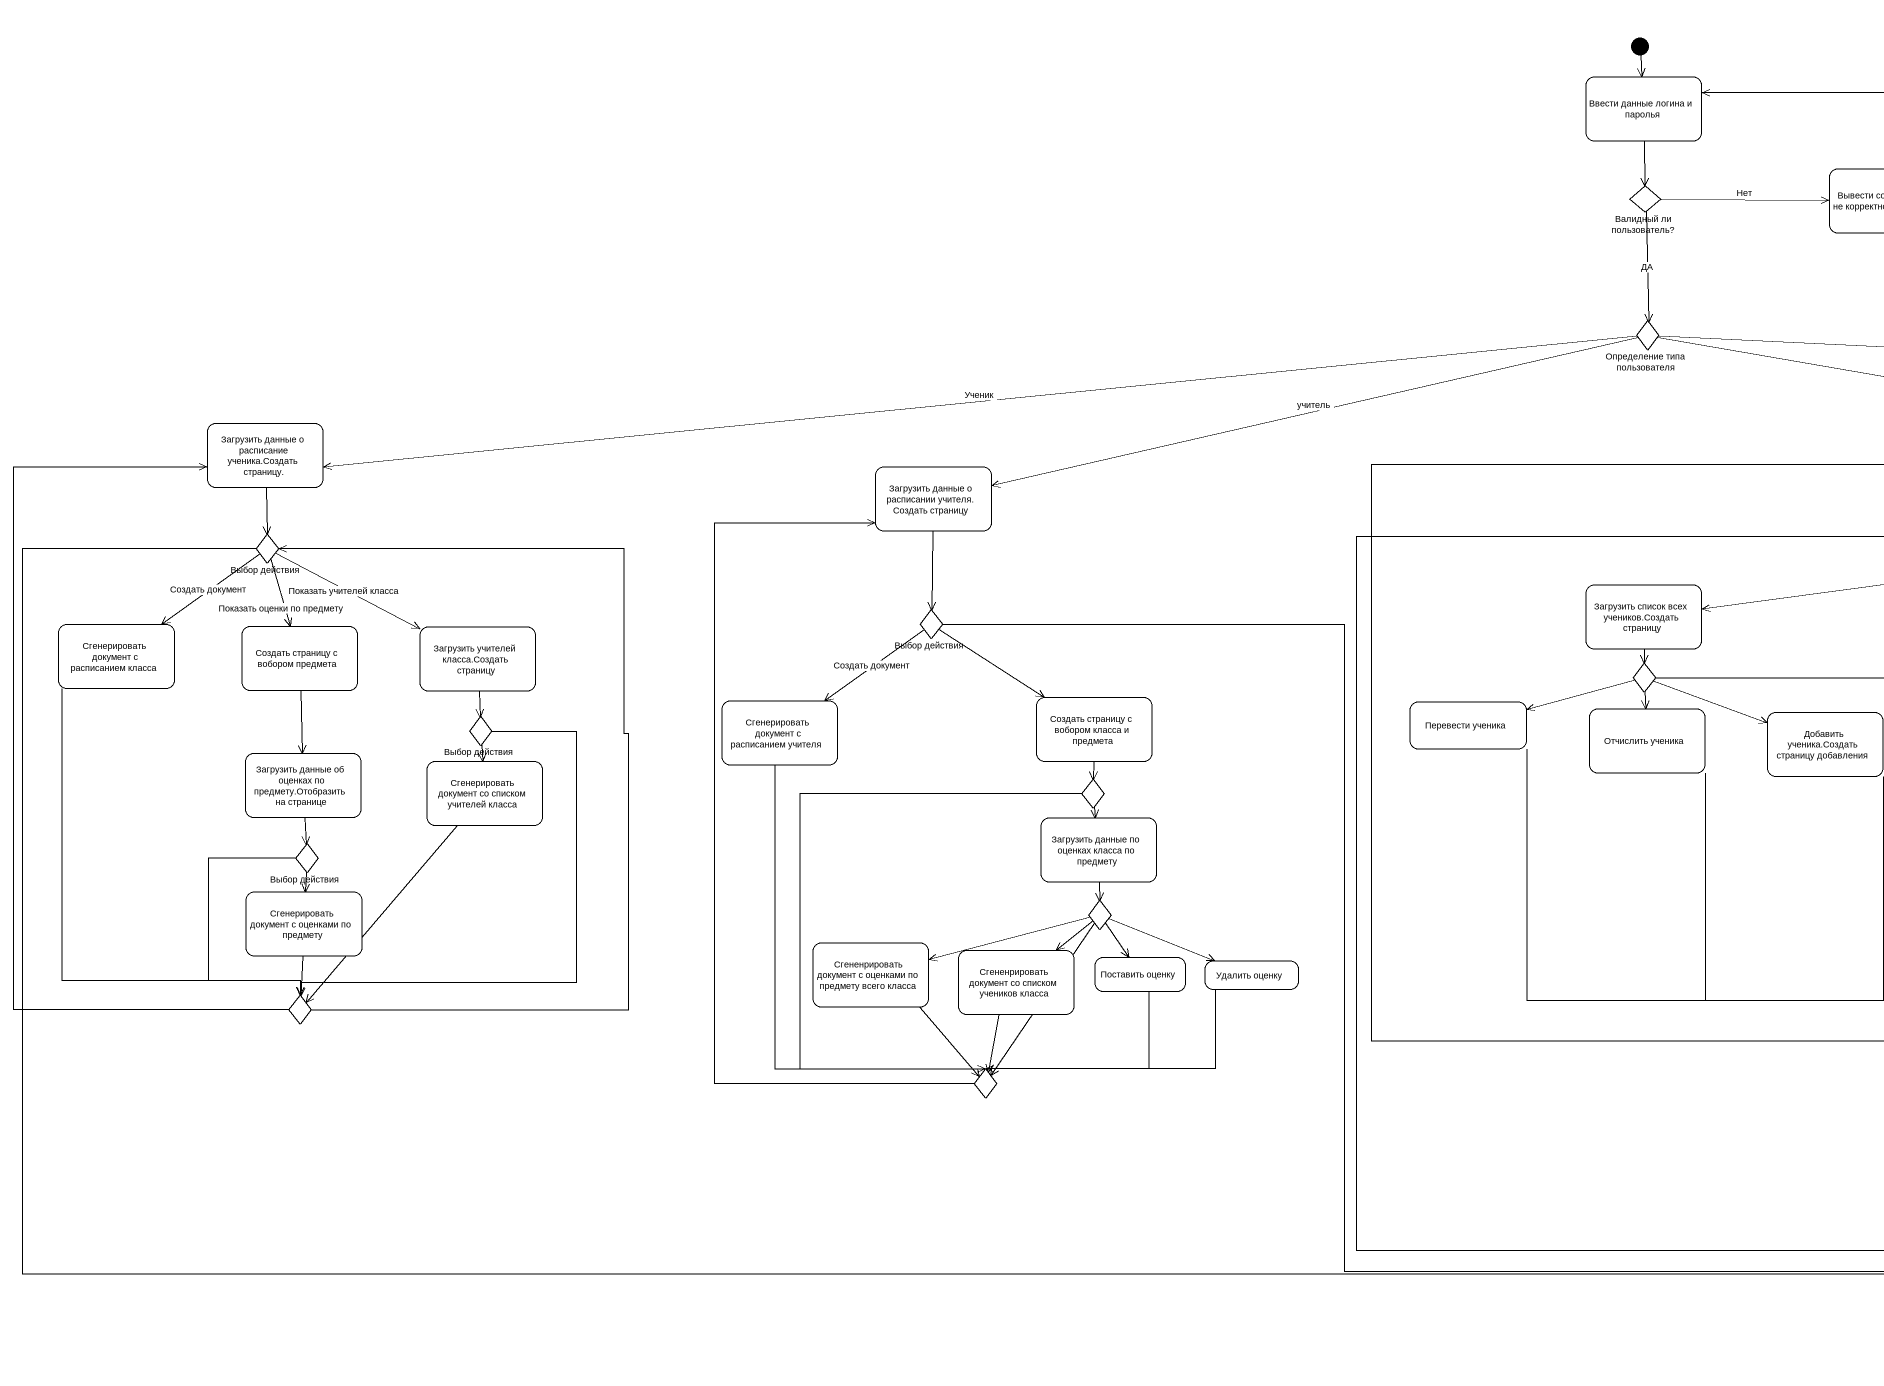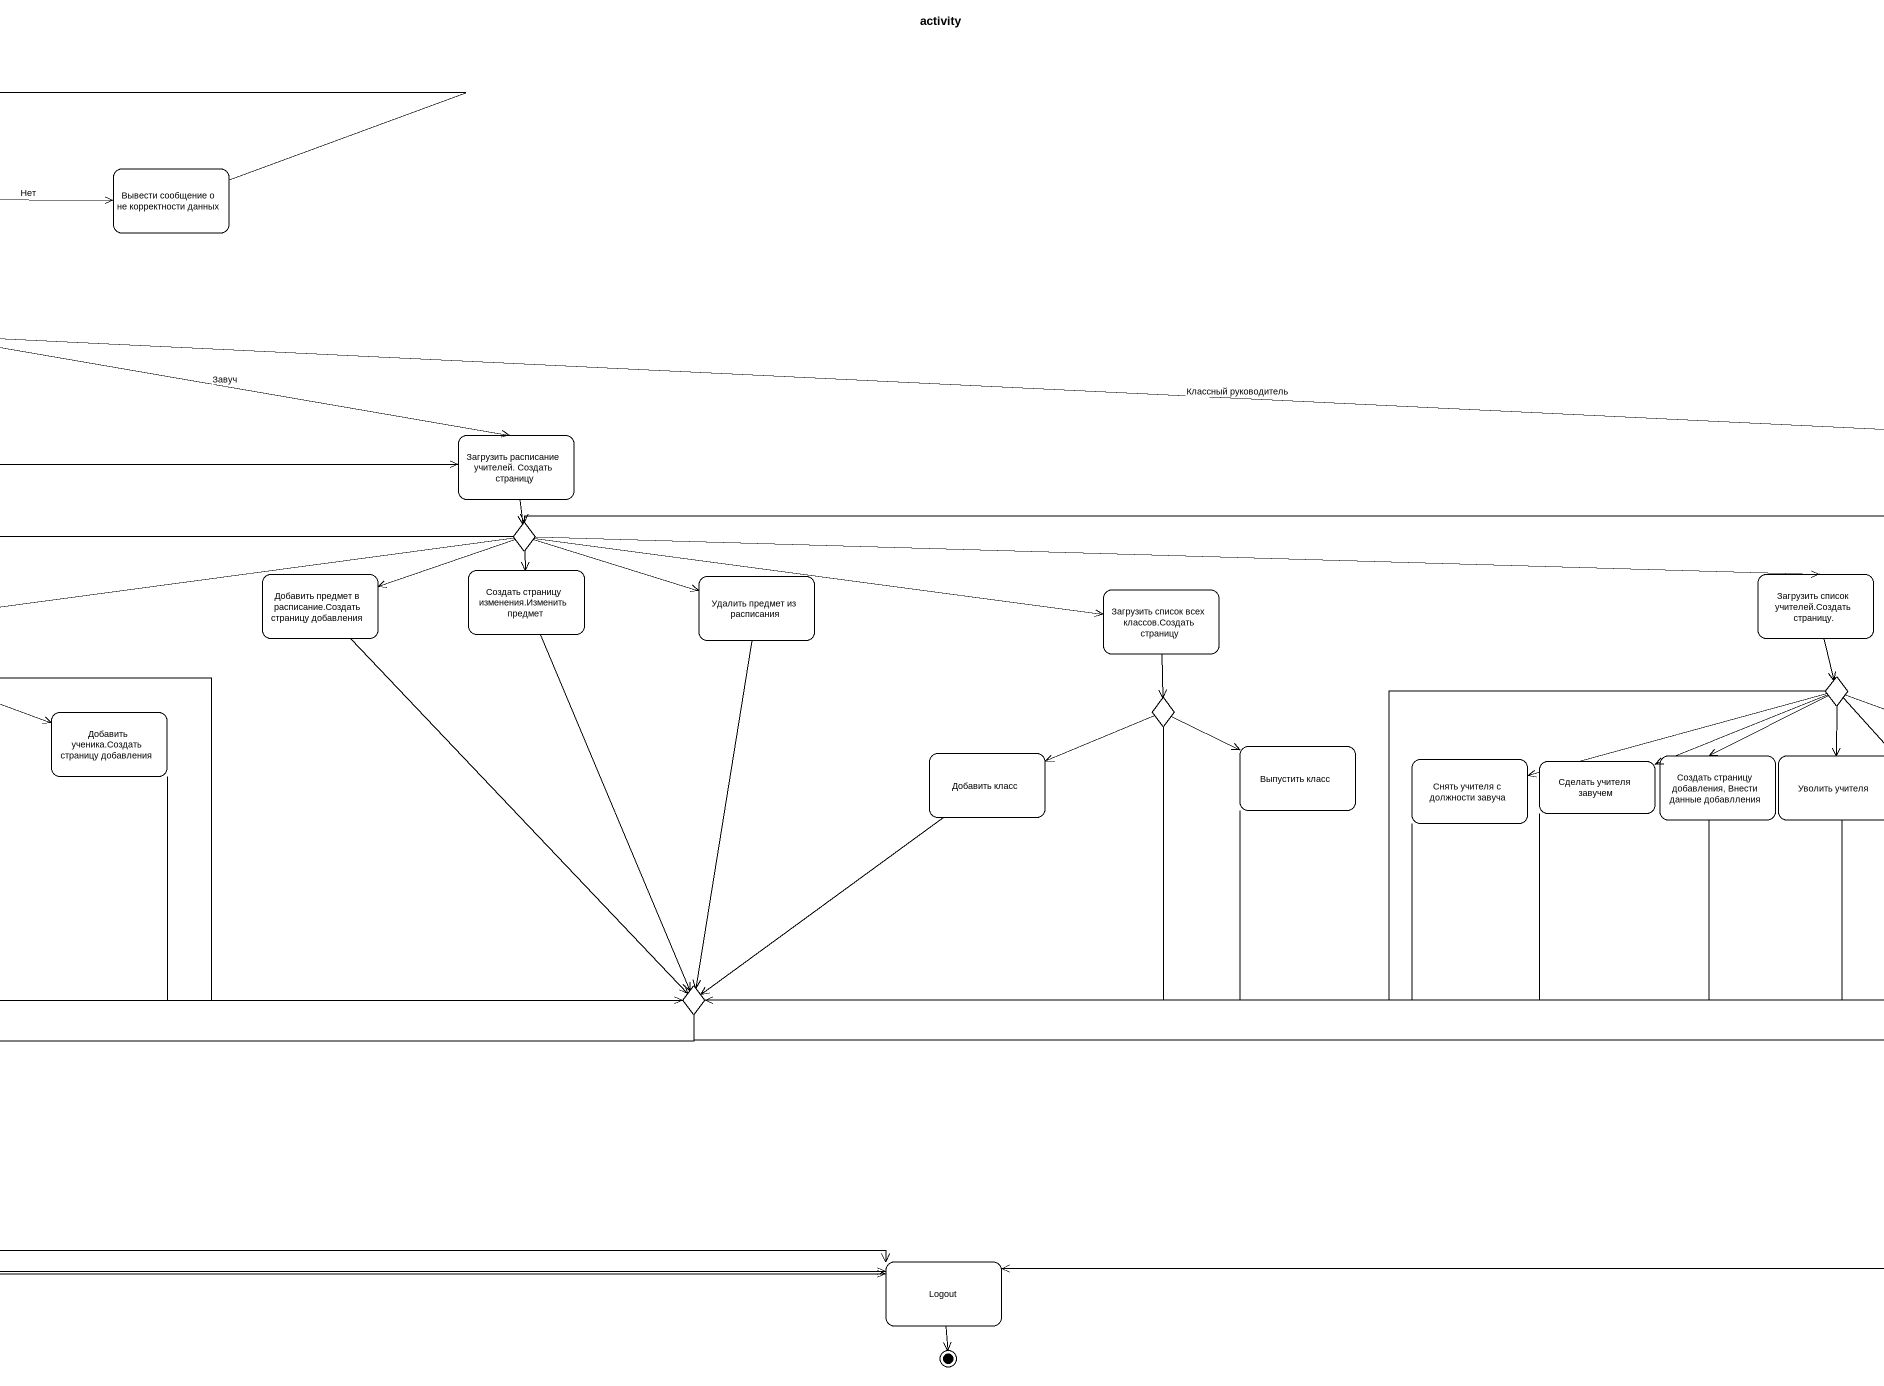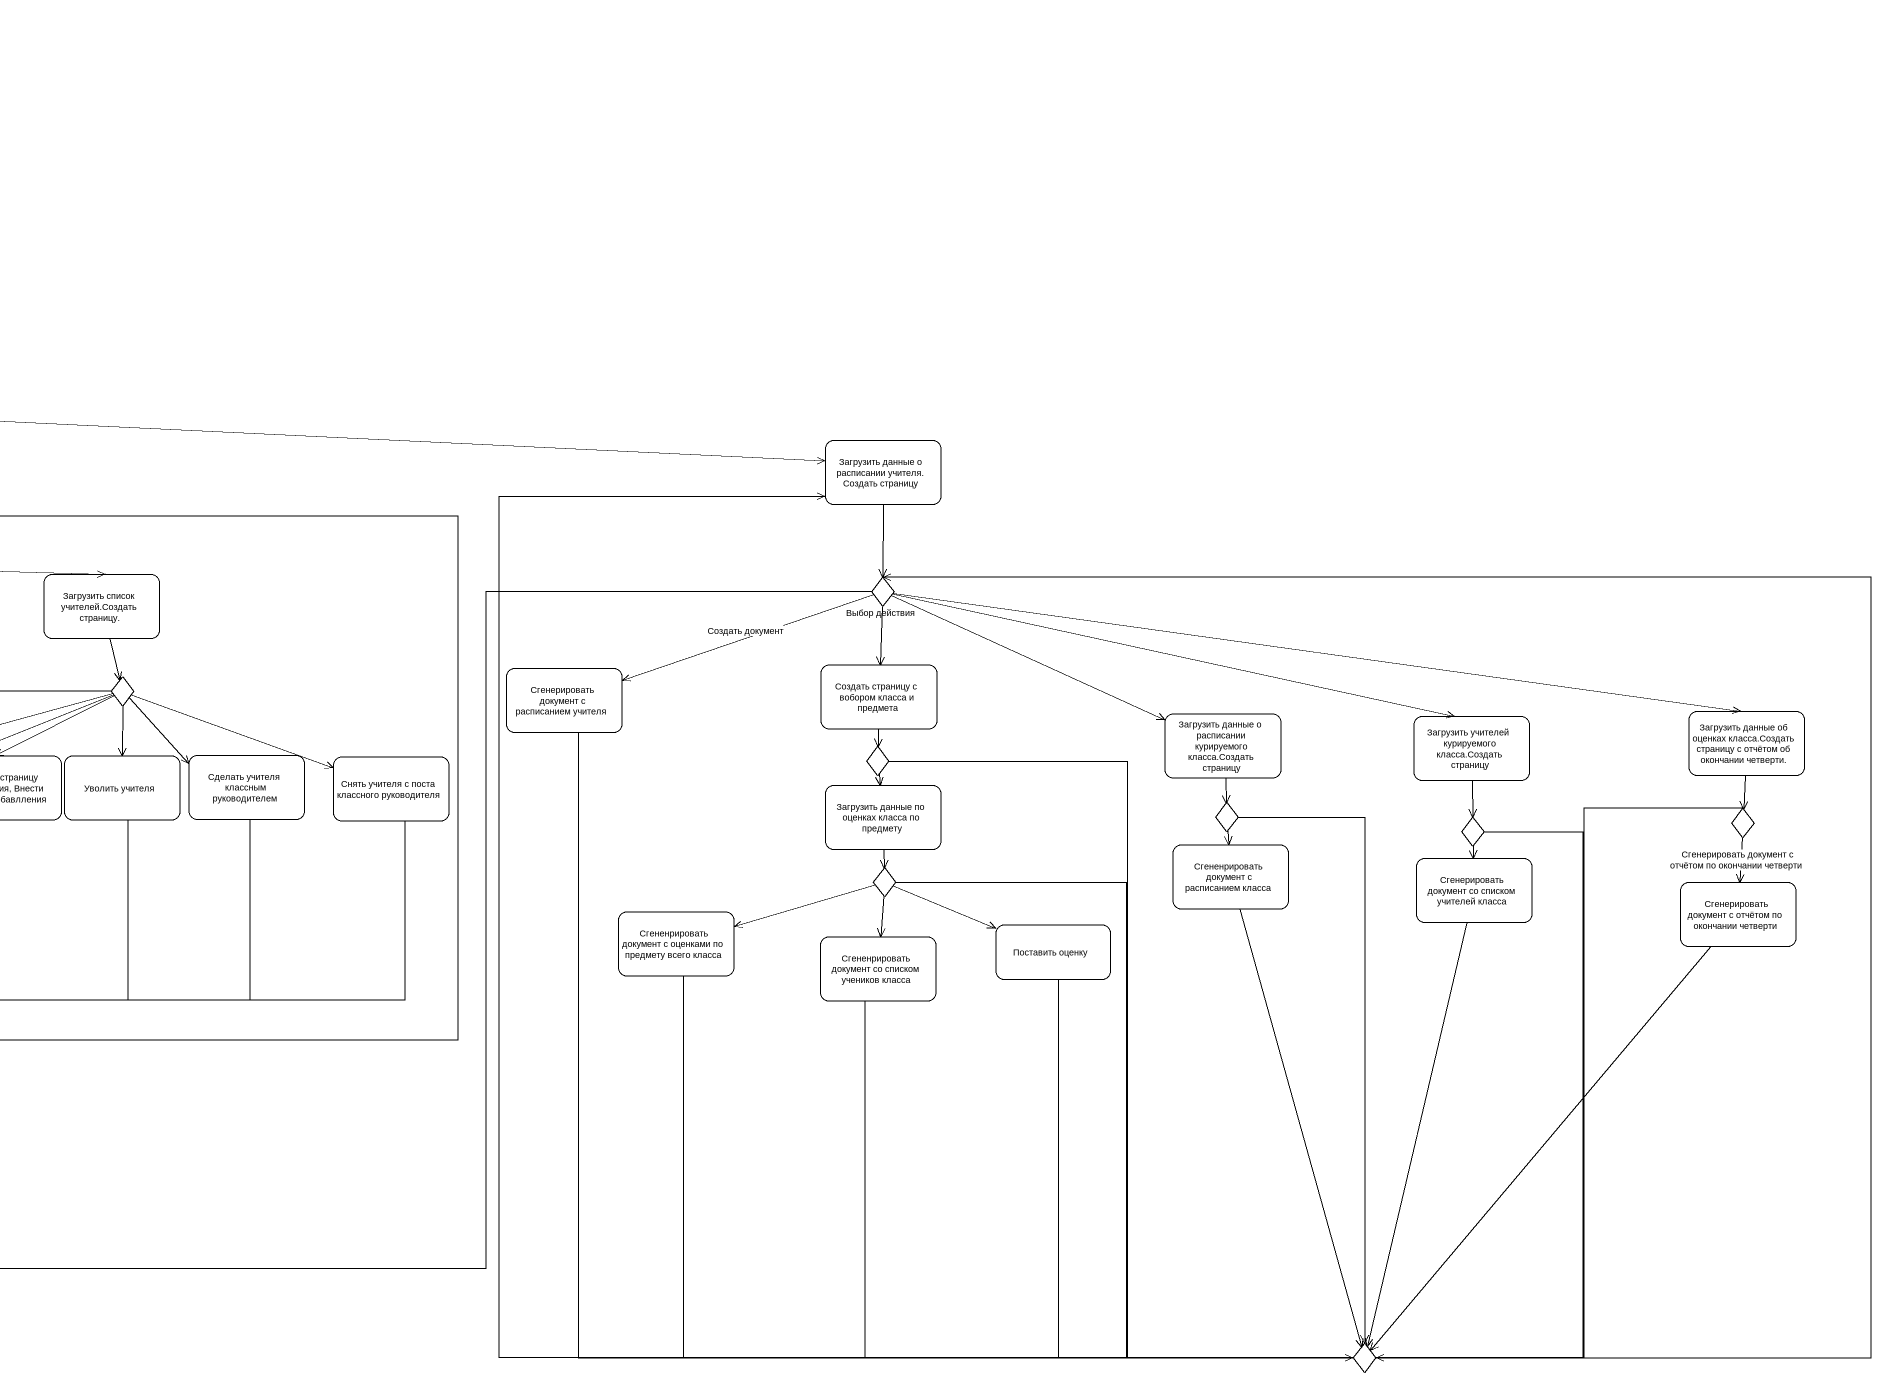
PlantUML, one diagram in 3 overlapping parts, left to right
@startuml
title activity
hide empty description
state "Ввести данные логина и паролья" as Ввести_данные_логина_и
state "Вывести сообщение о не корректности данных" as Вывести_сообщение_о_не
state "Валидный ли пользователь?" as Валидный_ли_пользователь <<choice>>
state "Определение типа пользователя" as Определение_типа <<choice>>
state "Загрузить данные о расписание ученика.Создать страницу." as Загрузить_данные_о
state "Загрузить расписание учителей. Создать страницу" as Загрузить_расписание
state "Загрузить данные о расписании учителя. Создать страницу" as Загрузить_данные_о_2
state "Загрузить данные о расписании учителя. Создать страницу" as Загрузить_данные_о_3
state "Выбор действия" as Выбор_действия <<choice>>
state choice1 <<choice>>
state "Загрузить список всех учеников.Создать страницу" as Загрузить_список_всех
state "Добавить предмет в расписание.Создать страницу добавления" as Добавить_предмет_в
state "Создать страницу изменения.Изменить предмет" as Создать_страницу_изменения
state "Удалить предмет из расписания" as Удалить_предмет_из
state "Загрузить список всех классов.Создать страницу" as Загрузить_список_всех_2
state "Загрузить список учителей.Создать страницу." as Загрузить_список_учителей
state "Выбор действия" as Выбор_действия_2 <<choice>>
state "Сгенерировать документ с расписанием класса" as Сгенерировать_документ_с
state "Создать страницу с вобором предмета" as Создать_страницу_с_вобором
state "Загрузить учителей класса.Создать страницу" as Загрузить_учителей_класса
state "Выбор действия" as Выбор_действия_3 <<choice>>
state choice2 <<choice>>
state "Сгенерировать документ с расписанием учителя" as Сгенерировать_документ_с_2
state "Создать страницу с вобором класса и предмета" as Создать_страницу_с_вобором_2
state "Сгенерировать документ с расписанием учителя" as Сгенерировать_документ_с_3
state "Создать страницу с вобором класса и предмета" as Создать_страницу_с_вобором_3
state "Перевести ученика" as Перевести_ученика
state "Отчислить ученика" as Отчислить_ученика
state "Добавить ученика.Создать страницу добавления" as Добавить_ученика_Создать
state choice3 <<choice>>
state choice4 <<choice>>
state "Загрузить данные о расписании курируемого класса.Создать страницу" as Загрузить_данные_о_4
state "Загрузить данные об оценках класса.Создать страницу с отчётом об окончании четверти." as Загрузить_данные_об_оценках
state "Загрузить данные об оценках по предмету.Отобразить на странице" as Загрузить_данные_об_оценках_2
state "Выбор действия" as Выбор_действия_4 <<choice>>
state "Добавить класс" as Добавить_класс
state "Выпустить класс" as Выпустить_класс
state choice5 <<choice>>
state "Загрузить учителей курируемого класса.Создать страницу" as Загрузить_учителей
state "Сгенерировать документ со списком учителей класса" as Сгенерировать_документ_со
state choice6 <<choice>>
state "Снять учителя с должности завуча" as Снять_учителя_с_должности
state "Сделать учителя завучем" as Сделать_учителя_завучем
state "Создать страницу добавления, Внести данные добавлления" as Создать_страницу_добавления
state "Уволить учителя" as Уволить_учителя
state "Сделать учителя классным руководителем" as Сделать_учителя_классным
state "Снять учителя с поста классного руководителя" as Снять_учителя_с_поста
state "Загрузить данные по оценках класса по предмету" as Загрузить_данные_по_оценках
state "Загрузить данные по оценках класса по предмету" as Загрузить_данные_по_оценках_2
state choice7 <<choice>>
state choice8 <<choice>>
state choice9 <<choice>>
state "Выбор действия" as Выбор_действия_5 <<choice>>
state choice10 <<choice>>
state "Сгененрировать документ с расписанием класса" as Сгененрировать_документ_с
state "Сгенерировать документ со списком учителей класса" as Сгенерировать_документ_со_2
state "Сгенерировать документ с оценками по предмету" as Сгенерировать_документ_с_4
state choice11 <<choice>>
state "Сгенерировать документ с отчётом по окончании четверти" as Сгенерировать_документ_с_5
state "Сгененрировать документ с оценками по предмету всего класса" as Сгененрировать_документ_с_2
state "Сгененрировать документ с оценками по предмету всего класса" as Сгененрировать_документ_с_3
state "Сгененрировать документ со списком учеников класса" as Сгененрировать_документ_со
state "Поставить оценку" as Поставить_оценку
state "Сгененрировать документ со списком учеников класса" as Сгененрировать_документ_со_2
state "Поставить оценку" as Поставить_оценку_2
state "Удалить оценку" as Удалить_оценку
state choice12 <<choice>>
state choice13 <<choice>>
state choice14 <<choice>>
state Logout
state choice15 <<choice>>
[*] --> Ввести_данные_логина_и
Ввести_данные_логина_и --> Валидный_ли_пользователь
Вывести_сообщение_о_не -left-> Ввести_данные_логина_и
Валидный_ли_пользователь -right-> Вывести_сообщение_о_не : Нет
Валидный_ли_пользователь --> Определение_типа : ДА
Определение_типа -left-> Загрузить_данные_о : Ученик
Определение_типа -right-> Загрузить_расписание : Завуч
Определение_типа -right-> Загрузить_данные_о_2 : Классный руководитель
Определение_типа -left-> Загрузить_данные_о_3 : учитель
Загрузить_данные_о --> Выбор_действия
Загрузить_расписание --> choice1
Загрузить_данные_о_2 --> Выбор_действия_2
Загрузить_данные_о_3 --> Выбор_действия_3
Выбор_действия --> Сгенерировать_документ_с : Создать документ
Выбор_действия --> Создать_страницу_с_вобором : Показать оценки по предмету
Выбор_действия -right-> Загрузить_учителей_класса : Показать учителей класса
Выбор_действия -right-> Logout
choice1 -left-> Загрузить_список_всех
choice1 -left-> Добавить_предмет_в
choice1 --> Создать_страницу_изменения
choice1 -right-> Удалить_предмет_из
choice1 -right-> Загрузить_список_всех_2
choice1 -right-> Загрузить_список_учителей
choice1 --> Logout
Загрузить_список_всех --> choice2
Добавить_предмет_в --> choice12
Создать_страницу_изменения --> choice12
Удалить_предмет_из --> choice12
Загрузить_список_всех_2 --> choice3
Загрузить_список_учителей --> choice4
Выбор_действия_2 -left-> Сгенерировать_документ_с_2 : Создать документ
Выбор_действия_2 --> Создать_страницу_с_вобором_2
Выбор_действия_2 -right-> Загрузить_данные_о_4
Выбор_действия_2 -right-> Загрузить_данные_об_оценках
Выбор_действия_2 -right-> Загрузить_учителей
Выбор_действия_2 -left-> Logout
Сгенерировать_документ_с --> choice13
Создать_страницу_с_вобором --> Загрузить_данные_об_оценках_2
Загрузить_учителей_класса --> Выбор_действия_4
Выбор_действия_3 --> Сгенерировать_документ_с_3 : Создать документ
Выбор_действия_3 --> Создать_страницу_с_вобором_3
Выбор_действия_3 -right-> Logout
choice2 -left-> Перевести_ученика
choice2 --> Отчислить_ученика
choice2 -right-> Добавить_ученика_Создать
choice2 -right-> choice12
Сгенерировать_документ_с_2 --> choice15
Создать_страницу_с_вобором_2 --> choice5
Сгенерировать_документ_с_3 --> choice14
Создать_страницу_с_вобором_3 --> choice6
Перевести_ученика -right-> choice12
Отчислить_ученика -right-> choice12
Добавить_ученика_Создать -right-> choice12
choice3 -left-> Добавить_класс
choice3 -right-> Выпустить_класс
choice3 --> choice12
choice4 -left-> Снять_учителя_с_должности
choice4 -left-> Сделать_учителя_завучем
choice4 --> Создать_страницу_добавления
choice4 --> Уволить_учителя
choice4 --> Сделать_учителя_классным
choice4 -right-> Снять_учителя_с_поста
choice4 -left-> choice12
Загрузить_данные_о_4 --> choice7
Загрузить_данные_об_оценках --> choice9
Загрузить_данные_об_оценках_2 --> Выбор_действия_5
Выбор_действия_4 --> Сгенерировать_документ_со
Выбор_действия_4 --> choice13
Добавить_класс --> choice12
Выпустить_класс -left-> choice12
choice5 --> Загрузить_данные_по_оценках
choice5 --> choice15
Загрузить_учителей --> choice8
Сгенерировать_документ_со --> choice13
choice6 --> Загрузить_данные_по_оценках_2
choice6 --> choice14
Снять_учителя_с_должности -left-> choice12
Сделать_учителя_завучем -left-> choice12
Создать_страницу_добавления -left-> choice12
Уволить_учителя -left-> choice12
Сделать_учителя_классным -left-> choice12
Снять_учителя_с_поста -left-> choice12
Загрузить_данные_по_оценках --> choice10
Загрузить_данные_по_оценках_2 --> choice11
choice7 --> Сгененрировать_документ_с
choice7 --> choice15
choice8 --> Сгенерировать_документ_со_2
choice8 --> choice15
choice9 --> Сгенерировать_документ_с_5 : Сгенерировать документ с отчётом по окончании четверти
choice9 --> choice15
Выбор_действия_5 --> Сгенерировать_документ_с_4
Выбор_действия_5 --> choice13
choice10 -left-> Сгененрировать_документ_с_3
choice10 --> Сгененрировать_документ_со
choice10 -right-> Поставить_оценку
choice10 --> choice15
Сгененрировать_документ_с --> choice15
Сгенерировать_документ_со_2 --> choice15
Сгенерировать_документ_с_4 --> choice13
choice11 -left-> Сгененрировать_документ_с_2
choice11 --> Сгененрировать_документ_со_2
choice11 --> Поставить_оценку_2
choice11 -right-> Удалить_оценку
choice11 --> choice14
Сгенерировать_документ_с_5 --> choice15
Сгененрировать_документ_с_2 --> choice14
Сгененрировать_документ_с_3 --> choice15
Сгененрировать_документ_со --> choice15
Поставить_оценку --> choice15
Сгененрировать_документ_со_2 --> choice14
Поставить_оценку_2 --> choice14
Удалить_оценку -left-> choice14
choice12 -up-> Загрузить_расписание
choice12 -up-> choice1
choice13 -up-> Загрузить_данные_о
choice13 -up-> Выбор_действия
choice14 -up-> Загрузить_данные_о_3
choice15 -up-> Загрузить_данные_о_2
choice15 -up-> Выбор_действия_2
Logout --> [*]
@enduml
